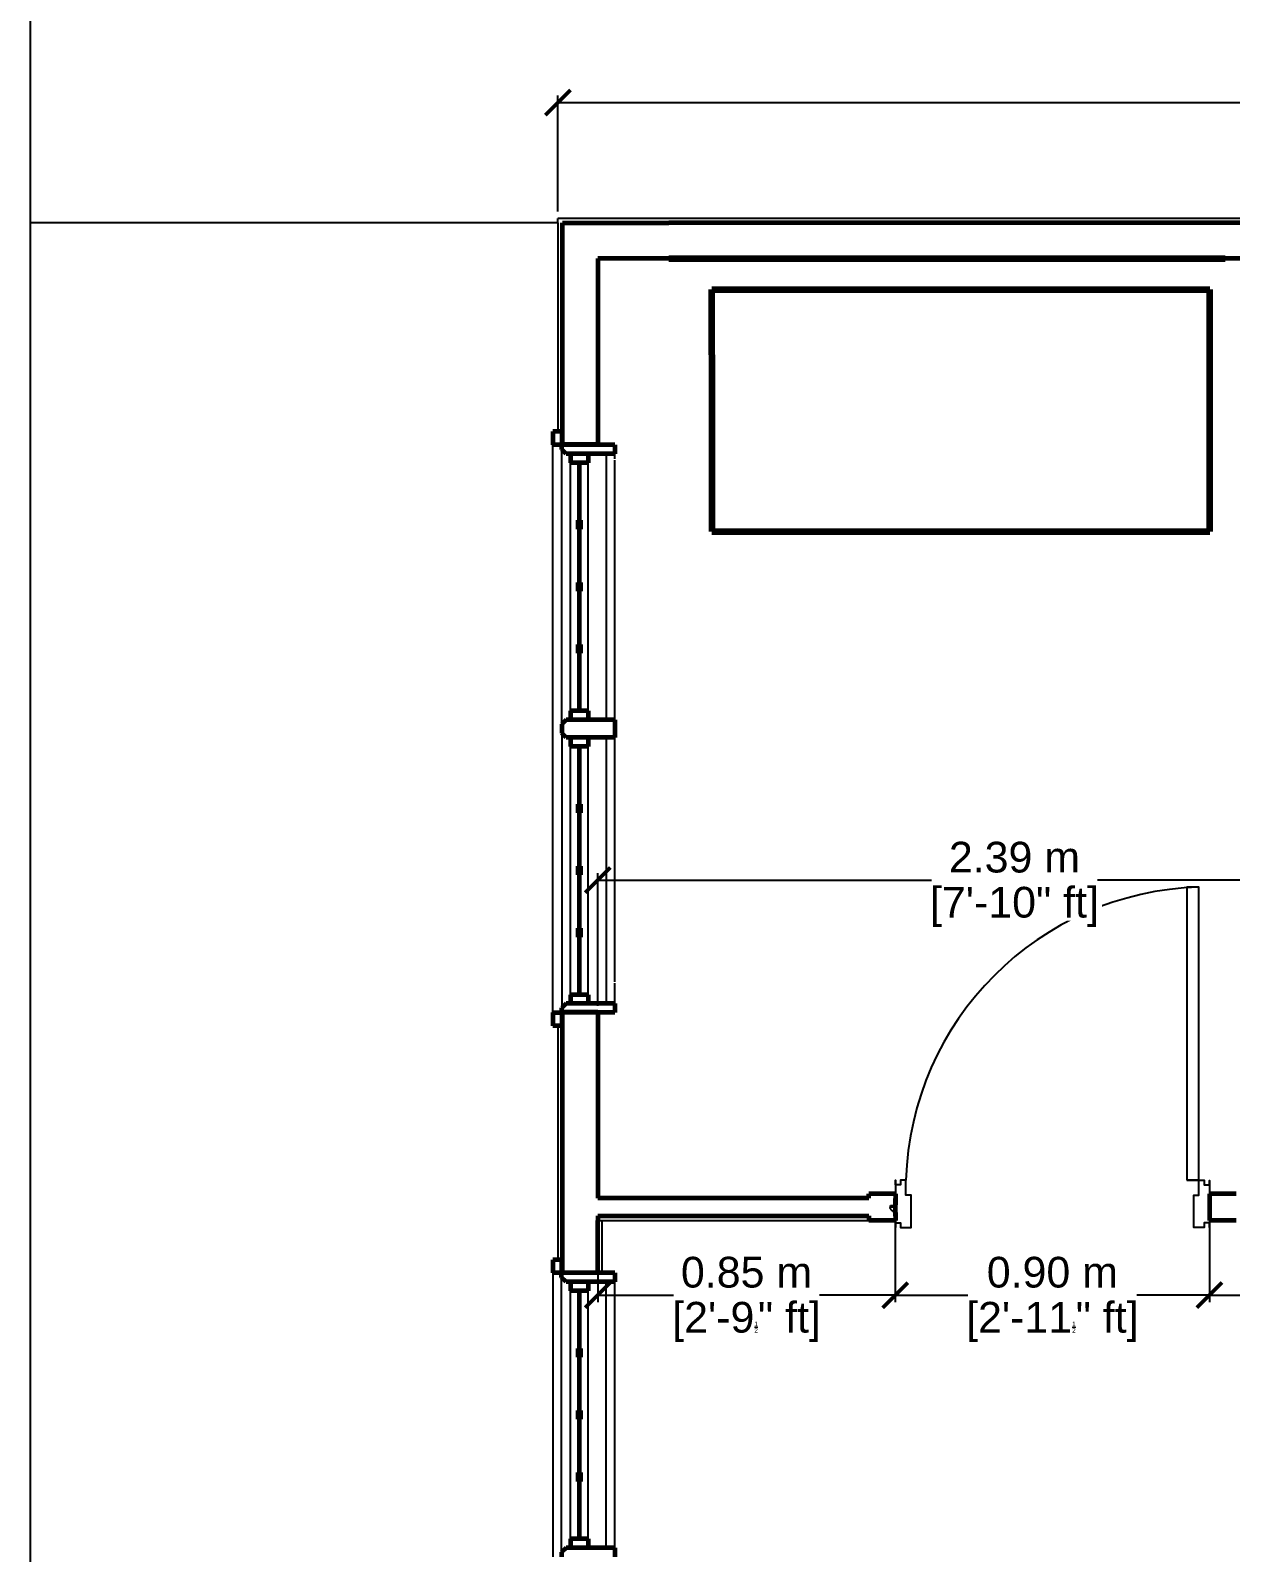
# Model space of a CAD drawing. Header units: metres. Extents: x 12.2 to 77.2, y 18.8 to 35.5.
# Drawn here: x 26.935 to 30.373, y 25.58 to 29.94 of the extents above; entities that cross this region are included whole.
import ezdxf

# ---------------------------------------------------------------- set-up
doc = ezdxf.new("R2010")
doc.units = ezdxf.units.M
doc.layers.get('Defpoints').update_dxf_attribs({"lineweight": 0})
doc.layers.add('0inne_gulv', color=7, linetype='Continuous', lineweight=13)
doc.layers.add('A-WALL', color=250, linetype='Continuous', lineweight=60)
doc.styles.add('TEXTS', font='swissl.ttf')
doc.dimstyles.new('Copy of DIMTEXT', dxfattribs={"dimscale": 0.3, "dimtxt": 0.22, "dimasz": 0.18, "dimexe": 0.05, "dimexo": 0.05, "dimgap": 0.05, "dimtad": 0, "dimzin": 1, "dimdsep": 46, "dimtxsty": 'TEXTS', "dimblk": 'ARCHTICK', "dimcen": 0.1, "dimclrd": 256, "dimclre": 6, "dimclrt": 7, "dimadec": 0, "dimazin": 0, "dimtfac": 0.15, "dimtix": 1, "dimtofl": 0, "dimtmove": 1, "dimatfit": 3, "dimldrblk": 'OPEN', "dimfxl": 1, "dimtolj": 1, "dimtzin": 0, "dimarcsym": 0})

# ---------------------------------------------------------------- blocks, each defined once
blk = doc.blocks.new('*U16')
blk.add_lwpolyline([(33.6, 1124.4, -0.396717), (966.4, 192)], format="xyb")
for points in [[(72, 192), (33.6, 192), (33.6, 1124.4), (72, 1124.4)], [(33.6, 192), (16.8, 192), (16.8, 192), (16.8, 192), (16.8, 192), (16.8, 177), (0, 177), (0, 190.9), (0, 40.9), (0, 55.9), (16.8, 55.9), (16.8, 40.9), (33.6, 40.9), (33.6, 40.9), (50, 40.9), (50, 144), (33.6, 144)], [(1000, 177), (1000, 192), (1000, 192), (1000, 40.9), (1000, 55.9), (983.2, 55.9), (983.2, 40.9), (966.4, 40.9), (966.4, 40.9), (950, 40.9), (950, 144), (966.4, 144), (966.4, 192), (983.2, 192), (983.2, 177)]]:
    blk.add_lwpolyline(points, close=True)
blk.add_lwpolyline([(33.6, 192), (72, 192)])
blk = doc.blocks.new('_ArchTick')
at = {"color": 0, "linetype": 'ByBlock', "const_width": 0.15}
blk.add_lwpolyline([(-0.5, -0.5), (0.5, 0.5)], dxfattribs=at)
blk = doc.blocks.new('*D31')
at = {"layer": '0inne_gulv', "color": 6, "lineweight": -2, "transparency": 16777216}
for p, q in [((28.4459, 29.4218), (28.4459, 29.7541)), ((33.9212, 29.4329), (33.9212, 29.7541))]:
    blk.add_line(p, q, dxfattribs=at)
at = {"layer": '0inne_gulv', "lineweight": -2, "transparency": 16777216}
for p, q in [((28.4459, 29.7341), (30.909, 29.7341)), ((33.9212, 29.7341), (31.4581, 29.7341))]:
    blk.add_line(p, q, dxfattribs=at)
at = {"layer": 'Defpoints', "color": 0, "transparency": 16777216}
for p in [(33.9212, 29.7341), (28.4459, 29.4018), (33.9212, 29.4129)]:
    blk.add_point(p, dxfattribs=at)
at = {"layer": '0inne_gulv', "lineweight": -2, "transparency": 16777216, "xscale": 0.072, "yscale": 0.072, "zscale": 0.072, "rotation": 180}
blk.add_blockref('_ArchTick', (28.4459, 29.7341), dxfattribs=at)
at = {"layer": '0inne_gulv', "lineweight": -2, "transparency": 16777216, "xscale": 0.072, "yscale": 0.072, "zscale": 0.072}
blk.add_blockref('_ArchTick', (33.9212, 29.7341), dxfattribs=at)
at = {"layer": '0inne_gulv', "color": 7, "transparency": 16777216, "insert": (31.1835, 29.7994), "char_height": 0.088, "attachment_point": 5, "style": 'TEXTS', "bg_fill": 3, "box_fill_scale": 1.1, "bg_fill_color": 256, "bg_fill_true_color": 13158600, "bg_fill_transparency": 0}
blk.add_mtext('\\A1;5.48 m', dxfattribs=at)
at = {"layer": '0inne_gulv', "color": 7, "transparency": 16777216, "insert": (31.1835, 29.6575), "char_height": 0.088, "attachment_point": 5, "style": 'TEXTS', "bg_fill": 3, "box_fill_scale": 1.1, "bg_fill_color": 256, "bg_fill_true_color": 13158600, "bg_fill_transparency": 0}
blk.add_mtext('\\A1;[17\'-11{\\H0.15x;\\S1/2;}" ft]', dxfattribs=at)
blk = doc.blocks.new('_Open')
at = {"color": 0, "linetype": 'ByBlock', "lineweight": -2}
for p, q in [((-1, 0.167), (0, 0)), ((-1, -0.167), (0, 0)), ((0, 0), (-1, 0))]:
    blk.add_line(p, q, dxfattribs=at)
blk = doc.blocks.new('*D38')
at = {"layer": '0inne_gulv', "color": 6, "lineweight": -2, "transparency": 16777216}
for p, q in [((28.5602, 26.5243), (28.5602, 26.2973)), ((29.4124, 26.5236), (29.4124, 26.2973))]:
    blk.add_line(p, q, dxfattribs=at)
at = {"layer": '0inne_gulv', "lineweight": -2, "transparency": 16777216}
for p, q in [((28.5602, 26.3173), (28.7769, 26.3173)), ((29.4124, 26.3173), (29.1958, 26.3173))]:
    blk.add_line(p, q, dxfattribs=at)
at = {"layer": 'Defpoints', "color": 0, "transparency": 16777216}
for p in [(28.5602, 26.5443), (29.4124, 26.5436), (29.4124, 26.3173)]:
    blk.add_point(p, dxfattribs=at)
at = {"layer": '0inne_gulv', "lineweight": -2, "transparency": 16777216, "xscale": 0.072, "yscale": 0.072, "zscale": 0.072, "rotation": 180}
blk.add_blockref('_ArchTick', (28.5602, 26.3173), dxfattribs=at)
at = {"layer": '0inne_gulv', "lineweight": -2, "transparency": 16777216, "xscale": 0.072, "yscale": 0.072, "zscale": 0.072}
blk.add_blockref('_ArchTick', (29.4124, 26.3173), dxfattribs=at)
at = {"layer": '0inne_gulv', "color": 7, "transparency": 16777216, "char_height": 0.088, "attachment_point": 5, "style": 'TEXTS', "bg_fill": 3, "box_fill_scale": 1.1, "bg_fill_color": 256, "bg_fill_true_color": 13158600, "bg_fill_transparency": 0}
for s, insert in [('\\A1;0.85 m', (28.9863, 26.3825)), ('\\A1;[2\'-9{\\H0.15x;\\S1/2;}" ft]', (28.9863, 26.2407))]:
    blk.add_mtext(s, dxfattribs=dict(at, insert=insert))
blk = doc.blocks.new('*D39')
at = {"layer": '0inne_gulv', "color": 6, "lineweight": -2, "transparency": 16777216}
for p, q in [((29.4124, 26.5236), (29.4124, 26.2973)), ((30.3128, 26.5116), (30.3128, 26.2973))]:
    blk.add_line(p, q, dxfattribs=at)
at = {"layer": '0inne_gulv', "lineweight": -2, "transparency": 16777216}
for p, q in [((29.4124, 26.3173), (29.6206, 26.3173)), ((30.3128, 26.3173), (30.1046, 26.3173))]:
    blk.add_line(p, q, dxfattribs=at)
at = {"layer": 'Defpoints', "color": 0, "transparency": 16777216}
for p in [(29.4124, 26.5436), (30.3128, 26.5316), (30.3128, 26.3173)]:
    blk.add_point(p, dxfattribs=at)
at = {"layer": '0inne_gulv', "lineweight": -2, "transparency": 16777216, "xscale": 0.072, "yscale": 0.072, "zscale": 0.072, "rotation": 180}
blk.add_blockref('_ArchTick', (29.4124, 26.3173), dxfattribs=at)
at = {"layer": '0inne_gulv', "lineweight": -2, "transparency": 16777216, "xscale": 0.072, "yscale": 0.072, "zscale": 0.072}
blk.add_blockref('_ArchTick', (30.3128, 26.3173), dxfattribs=at)
at = {"layer": '0inne_gulv', "color": 7, "transparency": 16777216, "insert": (29.8626, 26.3825), "char_height": 0.088, "attachment_point": 5, "style": 'TEXTS', "bg_fill": 3, "box_fill_scale": 1.1, "bg_fill_color": 256, "bg_fill_true_color": 13158600, "bg_fill_transparency": 0}
blk.add_mtext('\\A1;0.90 m', dxfattribs=at)
at = {"layer": '0inne_gulv', "color": 7, "transparency": 16777216, "insert": (29.8626, 26.2407), "char_height": 0.088, "attachment_point": 5, "style": 'TEXTS', "bg_fill": 3, "box_fill_scale": 1.1, "bg_fill_color": 256, "bg_fill_true_color": 13158600, "bg_fill_transparency": 0}
blk.add_mtext('\\A1;[2\'-11{\\H0.15x;\\S1/2;}" ft]', dxfattribs=at)
blk = doc.blocks.new('*D40')
at = {"layer": '0inne_gulv', "color": 6, "lineweight": -2, "transparency": 16777216}
for p, q in [((30.3128, 26.5116), (30.3128, 26.2973)), ((32.6638, 26.5116), (32.6638, 26.2973))]:
    blk.add_line(p, q, dxfattribs=at)
at = {"layer": '0inne_gulv', "lineweight": -2, "transparency": 16777216}
for p, q in [((30.3128, 26.3173), (31.2788, 26.3173)), ((32.6638, 26.3173), (31.6977, 26.3173))]:
    blk.add_line(p, q, dxfattribs=at)
at = {"layer": 'Defpoints', "color": 0, "transparency": 16777216}
for p in [(30.3128, 26.5316), (32.6638, 26.5316), (32.6638, 26.3173)]:
    blk.add_point(p, dxfattribs=at)
at = {"layer": '0inne_gulv', "lineweight": -2, "transparency": 16777216, "xscale": 0.072, "yscale": 0.072, "zscale": 0.072, "rotation": 180}
blk.add_blockref('_ArchTick', (30.3128, 26.3173), dxfattribs=at)
at = {"layer": '0inne_gulv', "lineweight": -2, "transparency": 16777216, "xscale": 0.072, "yscale": 0.072, "zscale": 0.072}
blk.add_blockref('_ArchTick', (32.6638, 26.3173), dxfattribs=at)
at = {"layer": '0inne_gulv', "color": 7, "transparency": 16777216, "char_height": 0.088, "attachment_point": 5, "style": 'TEXTS', "bg_fill": 3, "box_fill_scale": 1.1, "bg_fill_color": 256, "bg_fill_true_color": 13158600, "bg_fill_transparency": 0}
for s, insert in [('\\A1;2.35 m', (31.4883, 26.3825)), ('\\A1;[7\'-8{\\H0.15x;\\S1/2;}" ft]', (31.4883, 26.2407))]:
    blk.add_mtext(s, dxfattribs=dict(at, insert=insert))
blk = doc.blocks.new('*D49')
at = {"layer": '0inne_gulv', "color": 6, "lineweight": -2, "transparency": 16777216}
for p, q in [((28.5602, 27.1463), (28.5602, 27.5263)), ((30.9478, 27.1463), (30.9478, 27.5263))]:
    blk.add_line(p, q, dxfattribs=at)
at = {"layer": '0inne_gulv', "lineweight": -2, "transparency": 16777216}
for p, q in [((28.5602, 27.5063), (29.5165, 27.5063)), ((30.9478, 27.5063), (29.9915, 27.5063))]:
    blk.add_line(p, q, dxfattribs=at)
at = {"layer": 'Defpoints', "color": 0, "transparency": 16777216}
for p in [(30.9478, 27.5063), (28.5602, 26.9796), (30.9478, 26.9634)]:
    blk.add_point(p, dxfattribs=at)
at = {"layer": '0inne_gulv', "lineweight": -2, "transparency": 16777216, "xscale": 0.072, "yscale": 0.072, "zscale": 0.072, "rotation": 180}
blk.add_blockref('_ArchTick', (28.5602, 27.5063), dxfattribs=at)
at = {"layer": '0inne_gulv', "lineweight": -2, "transparency": 16777216, "xscale": 0.072, "yscale": 0.072, "zscale": 0.072}
blk.add_blockref('_ArchTick', (30.9478, 27.5063), dxfattribs=at)
at = {"layer": '0inne_gulv', "color": 7, "transparency": 16777216, "insert": (29.754, 27.5715), "char_height": 0.088, "attachment_point": 5, "style": 'TEXTS', "bg_fill": 3, "box_fill_scale": 1.1, "bg_fill_color": 256, "bg_fill_true_color": 13158600, "bg_fill_transparency": 0}
blk.add_mtext('\\A1;2.39 m', dxfattribs=at)
at = {"layer": '0inne_gulv', "color": 7, "transparency": 16777216, "insert": (29.754, 27.4297), "char_height": 0.088, "attachment_point": 5, "style": 'TEXTS', "bg_fill": 3, "box_fill_scale": 1.1, "bg_fill_color": 256, "bg_fill_true_color": 13158600, "bg_fill_transparency": 0}
blk.add_mtext('\\A1;[7\'-10" ft]', dxfattribs=at)

msp = doc.modelspace()

# ---------------------------------------------------------------- linework, layer by layer
for p, q in [((26.9346, 29.3891), (26.9346, 30.9068)), ((33.8831, 29.4018), (28.4459, 29.4018)), ((28.4459, 29.3891), (28.4459, 29.4018)), ((28.4459, 29.3891), (26.9346, 29.3891)), ((26.9346, 25.2743), (26.9346, 29.3891)), ((28.4459, 29.3891), (28.4459, 28.791)), ((28.4313, 27.1273), (28.4313, 28.7529)), ((28.4567, 27.9528), (28.4567, 28.7402)), ((28.4586, 28.7529), (28.4586, 28.7541)), ((28.5602, 28.7529), (28.5602, 28.7541)), ((28.4821, 27.9909), (28.4821, 28.7021)), ((28.5329, 27.9909), (28.5329, 28.7021)), ((28.5837, 28.7275), (28.5837, 27.9655)), ((28.6091, 28.7132), (28.6091, 28.7275)), ((28.6091, 27.9655), (28.6091, 28.7098)), ((28.4567, 27.9274), (28.4567, 27.14)), ((28.5837, 27.9147), (28.5837, 27.1527)), ((28.6091, 27.2147), (28.6091, 27.9147)), ((28.4821, 27.1781), (28.4821, 27.8893)), ((28.5329, 27.1781), (28.5329, 27.8893)), ((28.6091, 27.1527), (28.6091, 27.2111)), ((28.4459, 27.0892), (28.4459, 26.4189)), ((29.3978, 26.5693), (29.3976, 26.5687)), ((29.3976, 26.5668), (29.3976, 26.5687)), ((29.3976, 26.5668), (29.3978, 26.5658)), ((29.3978, 26.5693), (29.3982, 26.5697)), ((29.3978, 26.5658), (29.3982, 26.5648)), ((29.3982, 26.5697), (29.3988, 26.5699)), ((29.3982, 26.5648), (29.3988, 26.5639)), ((29.3984, 26.5742), (29.4103, 26.5742)), ((29.3984, 26.5703), (29.3984, 26.5742)), ((29.3984, 26.5703), (29.4103, 26.5703)), ((29.4103, 26.5699), (29.3988, 26.5699)), ((29.4039, 26.5588), (29.3988, 26.5639)), ((29.4057, 26.5577), (29.4039, 26.5588)), ((29.4057, 26.5577), (29.4077, 26.5572)), ((29.4103, 26.5572), (29.4077, 26.5572)), ((29.4119, 26.5778), (29.4103, 26.5778)), ((29.4103, 26.5742), (29.4103, 26.5778)), ((29.4103, 26.5742), (29.4103, 26.5703)), ((29.4103, 26.5703), (29.4103, 26.5699)), ((29.4103, 26.5572), (29.4103, 26.5699)), ((29.4103, 26.5572), (29.4103, 26.5524)), ((29.4119, 26.5762), (29.4119, 26.5778)), ((29.4121, 26.5762), (29.4119, 26.5762)), ((29.4119, 26.554), (29.4119, 26.5762)), ((29.4128, 26.5762), (29.4121, 26.5762)), ((28.5602, 26.5316), (28.5729, 26.5316)), ((28.5729, 26.5316), (29.3366, 26.5316)), ((28.5729, 26.3808), (28.5729, 26.5316)), ((29.4119, 26.5524), (29.4103, 26.5524)), ((29.4121, 26.554), (29.4119, 26.554)), ((29.4119, 26.5524), (29.4119, 26.554)), ((29.4128, 26.554), (29.4121, 26.554)), ((28.4312, 26.3808), (28.4312, 25.568)), ((28.4566, 25.5807), (28.4566, 26.3681)), ((28.5836, 26.3554), (28.5836, 25.5934)), ((28.609, 25.5934), (28.609, 26.3554)), ((28.482, 25.6188), (28.482, 26.33)), ((28.5328, 25.6188), (28.5328, 26.33))]:
    msp.add_line(p, q)
at = {"lineweight": 120}
for p, q in [((28.8867, 29.0114), (28.8867, 29.1984)), ((28.8867, 29.1984), (30.3135, 29.1984)), ((30.3135, 29.1458), (30.3135, 29.1984)), ((30.3135, 28.5052), (30.3135, 29.1458)), ((28.8867, 29.0114), (28.8867, 28.5052)), ((28.8867, 28.5052), (30.3135, 28.5052))]:
    msp.add_line(p, q, dxfattribs=at)
at = {"layer": 'A-WALL'}
for p, q in [((28.4586, 28.7541), (28.4586, 29.3891)), ((28.4586, 29.3891), (28.7634, 29.3891)), ((33.8831, 29.3891), (28.7634, 29.3891)), ((28.5602, 29.2875), (28.5602, 28.7541)), ((28.7634, 29.2875), (28.5602, 29.2875)), ((30.9478, 29.2875), (30.3573, 29.2875)), ((28.4313, 28.791), (28.4313, 28.7529)), ((28.4459, 28.791), (28.4313, 28.791)), ((28.4567, 28.791), (28.4459, 28.791)), ((28.4567, 28.791), (28.4567, 28.7529)), ((28.4567, 28.7529), (28.4313, 28.7529)), ((28.4567, 28.7402), (28.4567, 28.7529)), ((28.4586, 28.7529), (28.4567, 28.7529)), ((28.4694, 28.7275), (28.4567, 28.7402)), ((28.5602, 28.7541), (28.4586, 28.7541)), ((28.5602, 28.7529), (28.4586, 28.7529)), ((28.6091, 28.7529), (28.5602, 28.7529)), ((28.6091, 28.7529), (28.6091, 28.7275)), ((28.4821, 28.7275), (28.4694, 28.7275)), ((28.5329, 28.7275), (28.4821, 28.7275)), ((28.4821, 28.7275), (28.4821, 28.7021)), ((28.5075, 28.7021), (28.4821, 28.7021)), ((28.5075, 28.537), (28.5075, 28.7021)), ((28.5329, 28.7021), (28.5075, 28.7021)), ((28.5329, 28.7275), (28.5329, 28.7021)), ((28.5837, 28.7275), (28.5329, 28.7275)), ((28.6091, 28.7275), (28.5837, 28.7275)), ((28.5043, 28.5116), (28.5043, 28.537)), ((28.5043, 28.537), (28.5075, 28.537)), ((28.5075, 28.537), (28.5107, 28.537)), ((28.5075, 28.5116), (28.5075, 28.537)), ((28.5107, 28.537), (28.5107, 28.5116)), ((28.5075, 28.5116), (28.5043, 28.5116)), ((28.5107, 28.5116), (28.5075, 28.5116)), ((28.5075, 28.3592), (28.5075, 28.5116)), ((28.5043, 28.3592), (28.5075, 28.3592)), ((28.5043, 28.3338), (28.5043, 28.3592)), ((28.5075, 28.3592), (28.5107, 28.3592)), ((28.5075, 28.3338), (28.5075, 28.3592)), ((28.5107, 28.3592), (28.5107, 28.3338)), ((28.5075, 28.3338), (28.5043, 28.3338)), ((28.5107, 28.3338), (28.5075, 28.3338)), ((28.5075, 28.1814), (28.5075, 28.3338)), ((28.5043, 28.156), (28.5043, 28.1814)), ((28.5043, 28.1814), (28.5075, 28.1814)), ((28.5075, 28.156), (28.5075, 28.1814)), ((28.5075, 28.1814), (28.5107, 28.1814)), ((28.5107, 28.1814), (28.5107, 28.156)), ((28.5075, 28.156), (28.5043, 28.156)), ((28.5075, 27.9909), (28.5075, 28.156)), ((28.5107, 28.156), (28.5075, 28.156)), ((28.4694, 27.9655), (28.4567, 27.9528)), ((28.4567, 27.9528), (28.4567, 27.9274)), ((28.4821, 27.9655), (28.4694, 27.9655)), ((28.5075, 27.9909), (28.4821, 27.9909)), ((28.4821, 27.9909), (28.4821, 27.9655)), ((28.5329, 27.9655), (28.4821, 27.9655)), ((28.5329, 27.9909), (28.5075, 27.9909)), ((28.5329, 27.9909), (28.5329, 27.9655)), ((28.5837, 27.9655), (28.5329, 27.9655)), ((28.6091, 27.9655), (28.5837, 27.9655)), ((28.6091, 27.9655), (28.6091, 27.9147)), ((28.4694, 27.9147), (28.4567, 27.9274)), ((28.4821, 27.9147), (28.4694, 27.9147)), ((28.5329, 27.9147), (28.4821, 27.9147)), ((28.4821, 27.9147), (28.4821, 27.8893)), ((28.5329, 27.9147), (28.5329, 27.8893)), ((28.5837, 27.9147), (28.5329, 27.9147)), ((28.6091, 27.9147), (28.5837, 27.9147)), ((28.5075, 27.8893), (28.4821, 27.8893)), ((28.5075, 27.7242), (28.5075, 27.8893)), ((28.5329, 27.8893), (28.5075, 27.8893)), ((28.5043, 27.6988), (28.5043, 27.7242)), ((28.5043, 27.7242), (28.5075, 27.7242)), ((28.5075, 27.6988), (28.5043, 27.6988)), ((28.5075, 27.7242), (28.5107, 27.7242)), ((28.5075, 27.6988), (28.5075, 27.7242)), ((28.5107, 27.6988), (28.5075, 27.6988)), ((28.5075, 27.5464), (28.5075, 27.6988)), ((28.5107, 27.7242), (28.5107, 27.6988)), ((28.5043, 27.5464), (28.5075, 27.5464)), ((28.5043, 27.521), (28.5043, 27.5464)), ((28.5075, 27.521), (28.5043, 27.521)), ((28.5075, 27.5464), (28.5107, 27.5464)), ((28.5075, 27.521), (28.5075, 27.5464)), ((28.5107, 27.521), (28.5075, 27.521)), ((28.5075, 27.3686), (28.5075, 27.521)), ((28.5107, 27.5464), (28.5107, 27.521)), ((28.5043, 27.3432), (28.5043, 27.3686)), ((28.5043, 27.3686), (28.5075, 27.3686)), ((28.5075, 27.3432), (28.5043, 27.3432)), ((28.5075, 27.3432), (28.5075, 27.3686)), ((28.5075, 27.3686), (28.5107, 27.3686)), ((28.5075, 27.1781), (28.5075, 27.3432)), ((28.5107, 27.3432), (28.5075, 27.3432)), ((28.5107, 27.3686), (28.5107, 27.3432)), ((28.5075, 27.1781), (28.4821, 27.1781)), ((28.4821, 27.1781), (28.4821, 27.1527)), ((28.5329, 27.1781), (28.5075, 27.1781)), ((28.5329, 27.1781), (28.5329, 27.1527)), ((28.4313, 27.1273), (28.4567, 27.1273)), ((28.4313, 27.1273), (28.4313, 27.0892)), ((28.4694, 27.1527), (28.4567, 27.14)), ((28.4567, 27.1273), (28.4567, 27.14)), ((28.4567, 27.1273), (28.4567, 27.0892)), ((28.4586, 27.1273), (28.4567, 27.1273)), ((28.4586, 27.1285), (28.5602, 27.1285)), ((28.4586, 27.1273), (28.4586, 27.1285)), ((28.4586, 26.3808), (28.4586, 27.1273)), ((28.5602, 27.1273), (28.4586, 27.1273)), ((28.4821, 27.1527), (28.4694, 27.1527)), ((28.5329, 27.1527), (28.4821, 27.1527)), ((28.5837, 27.1527), (28.5329, 27.1527)), ((28.5602, 27.1285), (28.5602, 27.1273)), ((28.5602, 27.1273), (28.5602, 26.5951)), ((28.6091, 27.1273), (28.5602, 27.1273)), ((28.6091, 27.1527), (28.5837, 27.1527)), ((28.6091, 27.1527), (28.6091, 27.1273)), ((28.4459, 27.0892), (28.4313, 27.0892)), ((28.4567, 27.0892), (28.4459, 27.0892)), ((29.4128, 26.6078), (29.3366, 26.6078)), ((29.3366, 26.5951), (29.3366, 26.6078)), ((29.4128, 26.6078), (29.4128, 26.5944)), ((30.389, 26.6078), (30.3128, 26.6078)), ((30.3128, 26.6078), (30.3128, 26.5316)), ((28.7634, 26.5951), (28.5602, 26.5951)), ((29.3366, 26.5951), (28.7634, 26.5951)), ((29.4128, 26.5944), (29.4121, 26.5944)), ((29.4121, 26.5944), (29.4121, 26.5762)), ((29.4121, 26.5762), (29.4121, 26.5758)), ((29.4121, 26.5758), (29.4121, 26.5544)), ((29.4128, 26.5944), (29.4128, 26.5762)), ((29.4128, 26.554), (29.4128, 26.5762)), ((28.5602, 26.5443), (28.5602, 26.5316)), ((28.5602, 26.5443), (28.7634, 26.5443)), ((28.5602, 26.3808), (28.5602, 26.5316)), ((28.7634, 26.5443), (29.3366, 26.5443)), ((29.3366, 26.5443), (29.3366, 26.5316)), ((29.4128, 26.5316), (29.3366, 26.5316)), ((29.4121, 26.5544), (29.4121, 26.554)), ((29.4121, 26.554), (29.4121, 26.5436)), ((29.4121, 26.5436), (29.4128, 26.5436)), ((29.4128, 26.554), (29.4128, 26.5436)), ((29.4128, 26.5436), (29.4128, 26.5316)), ((30.389, 26.5316), (30.3128, 26.5316)), ((28.4312, 26.4189), (28.4312, 26.3808)), ((28.4459, 26.4189), (28.4312, 26.4189)), ((28.4566, 26.3808), (28.4312, 26.3808)), ((28.4566, 26.4189), (28.4459, 26.4189)), ((28.4566, 26.4189), (28.4566, 26.3808)), ((28.4566, 26.3681), (28.4566, 26.3808)), ((28.4586, 26.3808), (28.4566, 26.3808)), ((28.5602, 26.3808), (28.4586, 26.3808)), ((28.5729, 26.3808), (28.5602, 26.3808)), ((28.609, 26.3808), (28.5729, 26.3808)), ((28.609, 26.3808), (28.609, 26.3554)), ((28.4693, 26.3554), (28.4566, 26.3681)), ((28.482, 26.3554), (28.4693, 26.3554)), ((28.5328, 26.3554), (28.482, 26.3554)), ((28.482, 26.3554), (28.482, 26.33)), ((28.5328, 26.3554), (28.5328, 26.33)), ((28.5836, 26.3554), (28.5328, 26.3554)), ((28.609, 26.3554), (28.5836, 26.3554)), ((28.5074, 26.33), (28.482, 26.33)), ((28.5074, 26.1649), (28.5074, 26.33)), ((28.5328, 26.33), (28.5074, 26.33)), ((28.5042, 26.1395), (28.5042, 26.1649)), ((28.5042, 26.1649), (28.5074, 26.1649)), ((28.5074, 26.1649), (28.5105, 26.1649)), ((28.5074, 26.1395), (28.5074, 26.1649)), ((28.5105, 26.1649), (28.5105, 26.1395)), ((28.5074, 26.1395), (28.5042, 26.1395)), ((28.5105, 26.1395), (28.5074, 26.1395)), ((28.5074, 25.9871), (28.5074, 26.1395)), ((28.5042, 25.9871), (28.5074, 25.9871)), ((28.5042, 25.9617), (28.5042, 25.9871)), ((28.5074, 25.9617), (28.5042, 25.9617)), ((28.5074, 25.9871), (28.5105, 25.9871)), ((28.5074, 25.9617), (28.5074, 25.9871)), ((28.5105, 25.9617), (28.5074, 25.9617)), ((28.5074, 25.8093), (28.5074, 25.9617)), ((28.5105, 25.9871), (28.5105, 25.9617)), ((28.5042, 25.7839), (28.5042, 25.8093)), ((28.5042, 25.8093), (28.5074, 25.8093)), ((28.5074, 25.7839), (28.5042, 25.7839)), ((28.5074, 25.7839), (28.5074, 25.8093)), ((28.5074, 25.8093), (28.5105, 25.8093)), ((28.5074, 25.6188), (28.5074, 25.7839)), ((28.5105, 25.7839), (28.5074, 25.7839)), ((28.5105, 25.8093), (28.5105, 25.7839)), ((28.5074, 25.6188), (28.482, 25.6188)), ((28.482, 25.6188), (28.482, 25.5934)), ((28.5328, 25.6188), (28.5074, 25.6188)), ((28.5328, 25.6188), (28.5328, 25.5934)), ((28.4693, 25.5934), (28.4566, 25.5807)), ((28.4566, 25.5807), (28.4566, 25.568)), ((28.482, 25.5934), (28.4693, 25.5934)), ((28.5328, 25.5934), (28.482, 25.5934)), ((28.5836, 25.5934), (28.5328, 25.5934)), ((28.609, 25.5934), (28.5836, 25.5934)), ((28.609, 25.5934), (28.609, 25.568))]:
    msp.add_line(p, q, dxfattribs=at)
at = {"layer": 'A-WALL', "lineweight": 120}
msp.add_line((28.7634, 29.2875), (30.3573, 29.2875), dxfattribs=at)

# ---------------------------------------------------------------- block references
at = {"xscale": -0.0009000000000045201, "yscale": 0.0009000000000045201, "zscale": 0.0009000000000045201}
msp.add_blockref('*U16', (30.3128, 26.4744), dxfattribs=at)

# ---------------------------------------------------------------- next in the draw order: dimensions: what is measured, and where the dimension line sits
at = {"layer": '0inne_gulv'}
for base, p1, p2, picture, middle in [((33.9212, 29.7341), (28.4459, 29.4018), (33.9212, 29.4129), '*D31', (31.1835, 29.7341)), ((30.9478, 27.5063), (28.5602, 26.9796), (30.9478, 26.9634), '*D49', (29.754, 27.5063)), ((29.4124, 26.3173), (28.5602, 26.5443), (29.4124, 26.5436), '*D38', (28.9863, 26.3173))]:
    dim = msp.add_linear_dim(base=base, p1=p1, p2=p2, dimstyle='Copy of DIMTEXT', override={"dimscale": 0.4, "dimpost": ' m\\X', "dimfxl": 0.9, "dimfxlon": 1, "dimtfill": 1}, dxfattribs=at)
    dim.commit()
    dim.dimension.update_dxf_attribs({"geometry": picture, "text_midpoint": middle})

# ---------------------------------------------------------------- next in the draw order: dimensions: what is measured, and where the dimension line sits
dim = msp.add_linear_dim(base=(30.3128, 26.3173), p1=(29.4124, 26.5436), p2=(30.3128, 26.5316), dimstyle='Copy of DIMTEXT', override={"dimscale": 0.4, "dimpost": ' m\\X', "dimfxl": 0.9, "dimfxlon": 1, "dimtfill": 1}, dxfattribs=at)
dim.commit()
dim.dimension.update_dxf_attribs({"geometry": '*D39', "text_midpoint": (29.8626, 26.3173)})

# ---------------------------------------------------------------- next in the draw order: dimensions: what is measured, and where the dimension line sits
dim = msp.add_linear_dim(base=(32.6638, 26.3173), p1=(30.3128, 26.5316), p2=(32.6638, 26.5316), dimstyle='Copy of DIMTEXT', override={"dimscale": 0.4, "dimpost": ' m\\X', "dimfxl": 0.9, "dimfxlon": 1, "dimtfill": 1}, dxfattribs=at)
dim.commit()
dim.dimension.update_dxf_attribs({"geometry": '*D40', "text_midpoint": (31.4883, 26.3173)})

doc.saveas('drawing.dxf')
